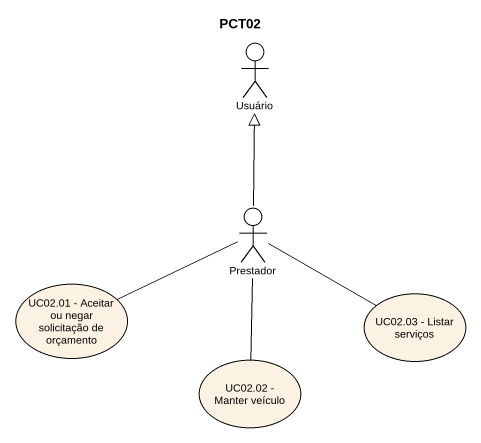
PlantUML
@startuml
title PCT02
actor Usuário
actor Prestador
usecase "UC02.01 - Aceitar ou negar solicitação de orçamento" as UC02_01_Aceitar_ou_negar
usecase "UC02.03 - Listar serviços" as UC02_03_Listar_serviços
usecase "UC02.02 - Manter veículo" as UC02_02_Manter_veículo
Prestador -up-|> Usuário
UC02_01_Aceitar_ou_negar -right- Prestador
UC02_03_Listar_serviços -left- Prestador
UC02_02_Manter_veículo -up- Prestador
@enduml
